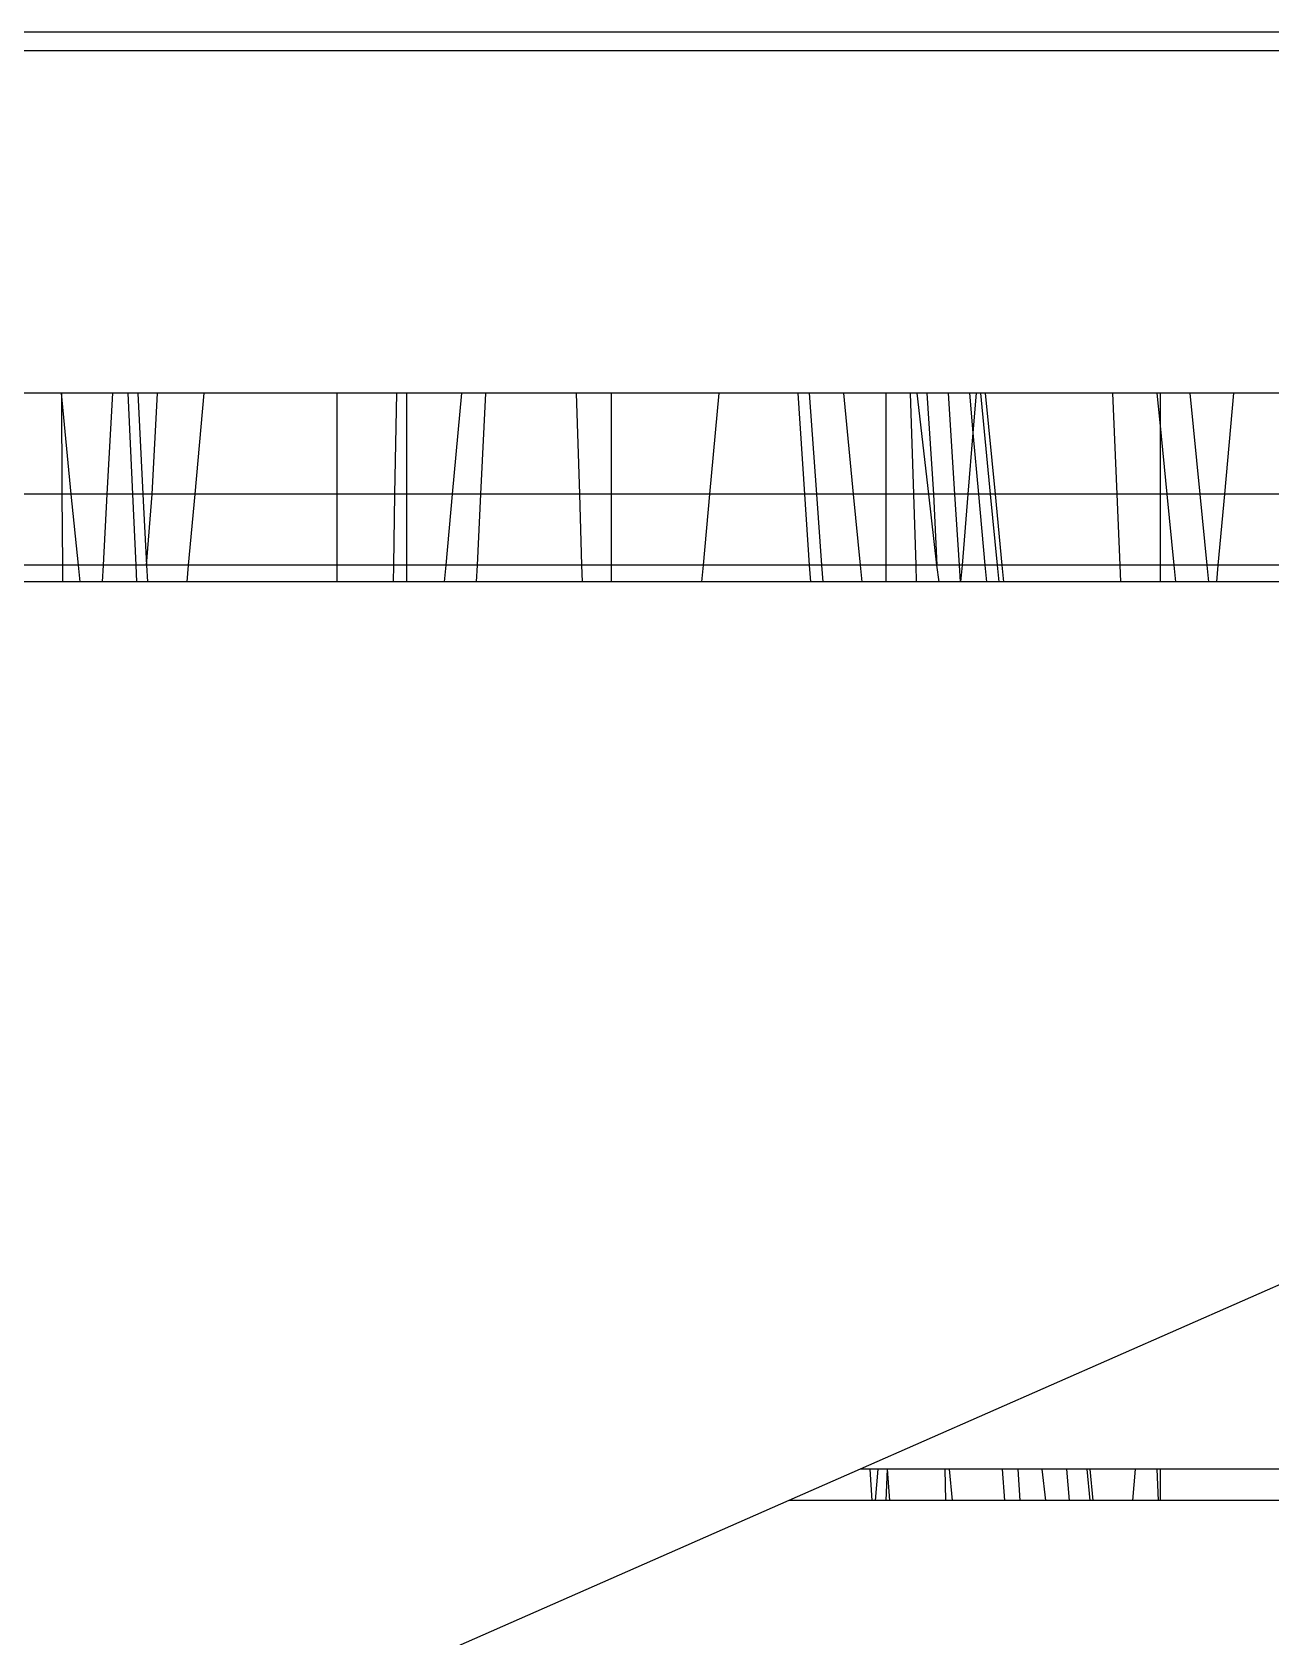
# Model space of a CAD drawing. Extents: x -24961 to 905641, y -154323 to 635957.
# Drawn here: x 438658.08 to 438673.37, y -132342.64 to -132322.84 of the extents above; entities that cross this region are included whole.
import ezdxf

# ---------------------------------------------------------------- set-up
doc = ezdxf.new("R2010")
doc.units = 0
doc.header["$LTSCALE"] = 1000
doc.header["$MEASUREMENT"] = 0

msp = doc.modelspace()

# ---------------------------------------------------------------- linework, layer by layer
for p, q in [((438708.403, -132322.843), (438608.747, -132322.843)), ((438708.045, -132323.076), (438608.39, -132323.076)), ((438658.445, -132327.298), (438657.646, -132327.298)), ((438658.568, -132328.542), (438658.445, -132327.298)), ((438658.445, -132327.298), (438658.452, -132328.542)), ((438659.08, -132327.298), (438658.445, -132327.298)), ((438659.012, -132328.542), (438659.08, -132327.298)), ((438659.266, -132327.298), (438659.08, -132327.298)), ((438659.266, -132327.298), (438659.323, -132328.542)), ((438659.389, -132327.298), (438659.266, -132327.298)), ((438659.389, -132327.298), (438659.452, -132328.542)), ((438659.63, -132327.298), (438659.389, -132327.298)), ((438659.565, -132328.542), (438659.63, -132327.298)), ((438660.205, -132327.298), (438659.63, -132327.298)), ((438660.205, -132327.298), (438660.091, -132328.542)), ((438661.846, -132327.298), (438660.205, -132327.298)), ((438661.846, -132327.298), (438661.846, -132328.542)), ((438662.58, -132327.298), (438661.846, -132327.298)), ((438662.58, -132327.298), (438662.559, -132328.542)), ((438662.705, -132327.298), (438662.58, -132327.298)), ((438662.705, -132327.298), (438662.706, -132328.542)), ((438663.382, -132327.298), (438662.705, -132327.298)), ((438663.382, -132327.298), (438663.269, -132328.542)), ((438663.683, -132327.298), (438663.382, -132327.298)), ((438663.623, -132328.542), (438663.683, -132327.298)), ((438664.803, -132327.298), (438663.683, -132327.298)), ((438664.843, -132328.542), (438664.803, -132327.298)), ((438665.233, -132327.298), (438664.803, -132327.298)), ((438665.233, -132327.298), (438665.233, -132328.542)), ((438666.56, -132327.298), (438665.233, -132327.298)), ((438666.56, -132327.298), (438666.446, -132328.542)), ((438667.54, -132327.298), (438666.56, -132327.298)), ((438667.623, -132328.542), (438667.54, -132327.298)), ((438667.674, -132327.298), (438667.54, -132327.298)), ((438667.674, -132327.298), (438667.764, -132328.542)), ((438668.097, -132327.298), (438667.674, -132327.298)), ((438668.097, -132327.298), (438668.219, -132328.542)), ((438668.62, -132327.298), (438668.097, -132327.298)), ((438668.62, -132327.298), (438668.62, -132328.542)), ((438668.927, -132327.298), (438668.62, -132327.298)), ((438668.967, -132328.542), (438668.927, -132327.298)), ((438669.007, -132327.298), (438668.927, -132327.298)), ((438669.152, -132328.542), (438669.007, -132327.298)), ((438669.129, -132327.298), (438669.007, -132327.298)), ((438669.129, -132327.298), (438669.208, -132328.542)), ((438669.393, -132327.298), (438669.129, -132327.298)), ((438669.474, -132328.542), (438669.393, -132327.298)), ((438669.653, -132327.298), (438669.393, -132327.298)), ((438669.653, -132327.298), (438669.697, -132327.787)), ((438669.737, -132327.298), (438669.653, -132327.298)), ((438669.737, -132327.298), (438669.697, -132327.787)), ((438669.788, -132327.298), (438669.737, -132327.298)), ((438669.788, -132327.298), (438669.911, -132328.542)), ((438669.848, -132327.298), (438669.788, -132327.298)), ((438669.848, -132327.298), (438669.969, -132328.542)), ((438671.421, -132327.298), (438669.848, -132327.298)), ((438671.421, -132327.298), (438671.472, -132328.542)), ((438671.971, -132327.298), (438671.421, -132327.298)), ((438672.007, -132327.659), (438671.971, -132327.298)), ((438672.007, -132327.298), (438671.971, -132327.298)), ((438672.007, -132327.298), (438672.007, -132327.659)), ((438672.375, -132327.298), (438672.007, -132327.298)), ((438672.375, -132327.298), (438672.498, -132328.542)), ((438672.914, -132327.298), (438672.375, -132327.298)), ((438672.914, -132327.298), (438672.801, -132328.542)), ((438673.796, -132327.298), (438672.914, -132327.298)), ((438669.697, -132327.787), (438669.634, -132328.542)), ((438669.697, -132327.787), (438669.765, -132328.542)), ((438672.094, -132328.542), (438672.007, -132327.659)), ((438672.007, -132327.659), (438672.007, -132328.542)), ((438658.452, -132328.542), (438657.693, -132328.542)), ((438658.452, -132328.542), (438658.458, -132329.418)), ((438658.568, -132328.542), (438658.452, -132328.542)), ((438658.655, -132329.418), (438658.568, -132328.542)), ((438659.012, -132328.542), (438658.568, -132328.542)), ((438658.964, -132329.418), (438659.012, -132328.542)), ((438659.323, -132328.542), (438659.012, -132328.542)), ((438659.323, -132328.542), (438659.363, -132329.418)), ((438659.452, -132328.542), (438659.323, -132328.542)), ((438659.452, -132328.542), (438659.497, -132329.418)), ((438659.565, -132328.542), (438659.452, -132328.542)), ((438659.497, -132329.418), (438659.565, -132328.542)), ((438660.091, -132328.542), (438659.565, -132328.542)), ((438660.091, -132328.542), (438660.011, -132329.418)), ((438661.846, -132328.542), (438660.091, -132328.542)), ((438661.846, -132328.542), (438661.846, -132329.418)), ((438662.559, -132328.542), (438661.846, -132328.542)), ((438662.559, -132328.542), (438662.544, -132329.418)), ((438662.706, -132328.542), (438662.559, -132328.542)), ((438662.706, -132328.542), (438662.706, -132329.418)), ((438663.269, -132328.542), (438662.706, -132328.542)), ((438663.269, -132328.542), (438663.189, -132329.418)), ((438663.623, -132328.542), (438663.269, -132328.542)), ((438663.581, -132329.418), (438663.623, -132328.542)), ((438664.843, -132328.542), (438663.623, -132328.542)), ((438664.871, -132329.418), (438664.843, -132328.542)), ((438665.233, -132328.542), (438664.843, -132328.542)), ((438665.233, -132328.542), (438665.233, -132329.418)), ((438666.446, -132328.542), (438665.233, -132328.542)), ((438666.446, -132328.542), (438666.366, -132329.418)), ((438667.623, -132328.542), (438666.446, -132328.542)), ((438667.681, -132329.418), (438667.623, -132328.542)), ((438667.764, -132328.542), (438667.623, -132328.542)), ((438667.764, -132328.542), (438667.828, -132329.418)), ((438668.219, -132328.542), (438667.764, -132328.542)), ((438668.219, -132328.542), (438668.305, -132329.418)), ((438668.62, -132328.542), (438668.219, -132328.542)), ((438668.62, -132328.542), (438668.62, -132329.418)), ((438668.967, -132328.542), (438668.62, -132328.542)), ((438668.995, -132329.418), (438668.967, -132328.542)), ((438669.152, -132328.542), (438668.967, -132328.542)), ((438669.253, -132329.418), (438669.152, -132328.542)), ((438669.208, -132328.542), (438669.152, -132328.542)), ((438669.208, -132328.542), (438669.253, -132329.418)), ((438669.474, -132328.542), (438669.208, -132328.542)), ((438669.531, -132329.418), (438669.474, -132328.542)), ((438669.634, -132328.542), (438669.474, -132328.542)), ((438669.634, -132328.542), (438669.562, -132329.418)), ((438669.765, -132328.542), (438669.634, -132328.542)), ((438669.765, -132328.542), (438669.844, -132329.418)), ((438669.911, -132328.542), (438669.765, -132328.542)), ((438669.911, -132328.542), (438669.997, -132329.418)), ((438669.969, -132328.542), (438669.911, -132328.542)), ((438669.969, -132328.542), (438670.054, -132329.418)), ((438671.472, -132328.542), (438669.969, -132328.542)), ((438671.472, -132328.542), (438671.508, -132329.418)), ((438672.007, -132328.542), (438671.472, -132328.542)), ((438672.007, -132328.542), (438672.007, -132329.418)), ((438672.094, -132328.542), (438672.007, -132328.542)), ((438672.181, -132329.418), (438672.094, -132328.542)), ((438672.498, -132328.542), (438672.094, -132328.542)), ((438672.498, -132328.542), (438672.584, -132329.418)), ((438672.801, -132328.542), (438672.498, -132328.542)), ((438672.801, -132328.542), (438672.721, -132329.418)), ((438673.798, -132328.542), (438672.801, -132328.542)), ((438658.458, -132329.418), (438657.727, -132329.418)), ((438658.458, -132329.418), (438658.459, -132329.627)), ((438658.655, -132329.418), (438658.458, -132329.418)), ((438658.676, -132329.627), (438658.655, -132329.418)), ((438658.964, -132329.418), (438658.655, -132329.418)), ((438658.953, -132329.627), (438658.964, -132329.418)), ((438659.363, -132329.418), (438658.964, -132329.418)), ((438659.363, -132329.418), (438659.373, -132329.627)), ((438659.497, -132329.418), (438659.363, -132329.418)), ((438659.497, -132329.418), (438659.508, -132329.627)), ((438660.011, -132329.418), (438659.497, -132329.418)), ((438660.011, -132329.418), (438659.992, -132329.627)), ((438661.846, -132329.418), (438660.011, -132329.418)), ((438661.846, -132329.418), (438661.846, -132329.627)), ((438662.544, -132329.418), (438661.846, -132329.418)), ((438662.544, -132329.418), (438662.541, -132329.627)), ((438662.706, -132329.418), (438662.544, -132329.418)), ((438662.706, -132329.418), (438662.706, -132329.627)), ((438663.189, -132329.418), (438662.706, -132329.418)), ((438663.189, -132329.418), (438663.17, -132329.627)), ((438663.581, -132329.418), (438663.189, -132329.418)), ((438663.571, -132329.627), (438663.581, -132329.418)), ((438664.871, -132329.418), (438663.581, -132329.418)), ((438664.878, -132329.627), (438664.871, -132329.418)), ((438665.233, -132329.418), (438664.871, -132329.418)), ((438665.233, -132329.418), (438665.233, -132329.627)), ((438666.366, -132329.418), (438665.233, -132329.418)), ((438666.366, -132329.418), (438666.347, -132329.627)), ((438667.681, -132329.418), (438666.366, -132329.418)), ((438667.695, -132329.627), (438667.681, -132329.418)), ((438667.828, -132329.418), (438667.681, -132329.418)), ((438667.828, -132329.418), (438667.843, -132329.627)), ((438668.305, -132329.418), (438667.828, -132329.418)), ((438668.305, -132329.418), (438668.326, -132329.627)), ((438668.62, -132329.418), (438668.305, -132329.418)), ((438668.62, -132329.418), (438668.62, -132329.627)), ((438668.995, -132329.418), (438668.62, -132329.418)), ((438669.002, -132329.627), (438668.995, -132329.418)), ((438669.253, -132329.418), (438668.995, -132329.418)), ((438669.278, -132329.627), (438669.253, -132329.418)), ((438669.531, -132329.418), (438669.253, -132329.418)), ((438669.544, -132329.627), (438669.531, -132329.418)), ((438669.562, -132329.418), (438669.531, -132329.418)), ((438669.562, -132329.418), (438669.544, -132329.627)), ((438669.844, -132329.418), (438669.562, -132329.418)), ((438669.844, -132329.418), (438669.863, -132329.627)), ((438669.997, -132329.418), (438669.844, -132329.418)), ((438669.997, -132329.418), (438670.018, -132329.627)), ((438670.054, -132329.418), (438669.997, -132329.418)), ((438670.054, -132329.418), (438670.074, -132329.627)), ((438671.508, -132329.418), (438670.054, -132329.418)), ((438671.508, -132329.418), (438671.516, -132329.627)), ((438672.007, -132329.418), (438671.508, -132329.418)), ((438672.007, -132329.418), (438672.007, -132329.627)), ((438672.181, -132329.418), (438672.007, -132329.418)), ((438672.202, -132329.627), (438672.181, -132329.418)), ((438672.584, -132329.418), (438672.181, -132329.418)), ((438672.584, -132329.418), (438672.605, -132329.627)), ((438672.721, -132329.418), (438672.584, -132329.418)), ((438672.721, -132329.418), (438672.702, -132329.627)), ((438673.8, -132329.418), (438672.721, -132329.418)), ((438658.459, -132329.627), (438657.735, -132329.627)), ((438658.676, -132329.627), (438658.459, -132329.627)), ((438658.953, -132329.627), (438658.676, -132329.627)), ((438659.373, -132329.627), (438658.953, -132329.627)), ((438659.508, -132329.627), (438659.373, -132329.627)), ((438659.992, -132329.627), (438659.508, -132329.627)), ((438661.846, -132329.627), (438659.992, -132329.627)), ((438662.541, -132329.627), (438661.846, -132329.627)), ((438662.706, -132329.627), (438662.541, -132329.627)), ((438663.17, -132329.627), (438662.706, -132329.627)), ((438663.571, -132329.627), (438663.17, -132329.627)), ((438664.878, -132329.627), (438663.571, -132329.627)), ((438665.233, -132329.627), (438664.878, -132329.627)), ((438666.347, -132329.627), (438665.233, -132329.627)), ((438667.695, -132329.627), (438666.347, -132329.627)), ((438667.843, -132329.627), (438667.695, -132329.627)), ((438668.326, -132329.627), (438667.843, -132329.627)), ((438668.62, -132329.627), (438668.326, -132329.627)), ((438669.002, -132329.627), (438668.62, -132329.627)), ((438669.278, -132329.627), (438669.002, -132329.627)), ((438669.544, -132329.627), (438669.278, -132329.627)), ((438669.863, -132329.627), (438669.544, -132329.627)), ((438670.018, -132329.627), (438669.863, -132329.627)), ((438670.074, -132329.627), (438670.018, -132329.627)), ((438671.516, -132329.627), (438670.074, -132329.627)), ((438672.007, -132329.627), (438671.516, -132329.627)), ((438672.202, -132329.627), (438672.007, -132329.627)), ((438672.605, -132329.627), (438672.202, -132329.627)), ((438672.702, -132329.627), (438672.605, -132329.627)), ((438673.8, -132329.627), (438672.702, -132329.627)), ((438675.902, -132337.233), (438668.303, -132340.573)), ((438668.303, -132340.573), (438667.426, -132340.958)), ((438668.428, -132340.573), (438668.303, -132340.573)), ((438668.453, -132340.958), (438668.428, -132340.573)), ((438668.524, -132340.573), (438668.428, -132340.573)), ((438668.524, -132340.573), (438668.488, -132340.958)), ((438668.637, -132340.573), (438668.524, -132340.573)), ((438668.637, -132340.573), (438668.62, -132340.958)), ((438668.637, -132340.573), (438668.665, -132340.958)), ((438669.352, -132340.573), (438668.637, -132340.573)), ((438669.364, -132340.958), (438669.352, -132340.573)), ((438669.403, -132340.573), (438669.352, -132340.573)), ((438669.403, -132340.573), (438669.441, -132340.958)), ((438670.059, -132340.573), (438669.403, -132340.573)), ((438670.059, -132340.573), (438670.086, -132340.958)), ((438670.256, -132340.573), (438670.059, -132340.573)), ((438670.281, -132340.958), (438670.256, -132340.573)), ((438670.55, -132340.573), (438670.256, -132340.573)), ((438670.595, -132340.958), (438670.55, -132340.573)), ((438670.851, -132340.573), (438670.55, -132340.573)), ((438670.851, -132340.573), (438670.885, -132340.958)), ((438671.102, -132340.573), (438670.851, -132340.573)), ((438671.102, -132340.573), (438671.14, -132340.958)), ((438671.138, -132340.573), (438671.102, -132340.573)), ((438671.138, -132340.573), (438671.176, -132340.958)), ((438671.701, -132340.573), (438671.138, -132340.573)), ((438671.701, -132340.573), (438671.666, -132340.958)), ((438671.965, -132340.573), (438671.701, -132340.573)), ((438671.965, -132340.573), (438671.981, -132340.958)), ((438672.007, -132340.573), (438671.965, -132340.573)), ((438672.007, -132340.573), (438672.007, -132340.958)), ((438673.681, -132340.573), (438672.007, -132340.573)), ((438667.426, -132340.958), (438643.323, -132351.552)), ((438668.453, -132340.958), (438667.426, -132340.958)), ((438668.488, -132340.958), (438668.453, -132340.958)), ((438668.62, -132340.958), (438668.488, -132340.958)), ((438668.665, -132340.958), (438668.62, -132340.958)), ((438669.364, -132340.958), (438668.665, -132340.958)), ((438669.441, -132340.958), (438669.364, -132340.958)), ((438670.086, -132340.958), (438669.441, -132340.958)), ((438670.281, -132340.958), (438670.086, -132340.958)), ((438670.595, -132340.958), (438670.281, -132340.958)), ((438670.885, -132340.958), (438670.595, -132340.958)), ((438671.14, -132340.958), (438670.885, -132340.958)), ((438671.176, -132340.958), (438671.14, -132340.958)), ((438671.666, -132340.958), (438671.176, -132340.958)), ((438671.981, -132340.958), (438671.666, -132340.958)), ((438672.007, -132340.958), (438671.981, -132340.958)), ((438673.719, -132340.958), (438672.007, -132340.958))]:
    msp.add_line(p, q)

doc.saveas('drawing.dxf')
